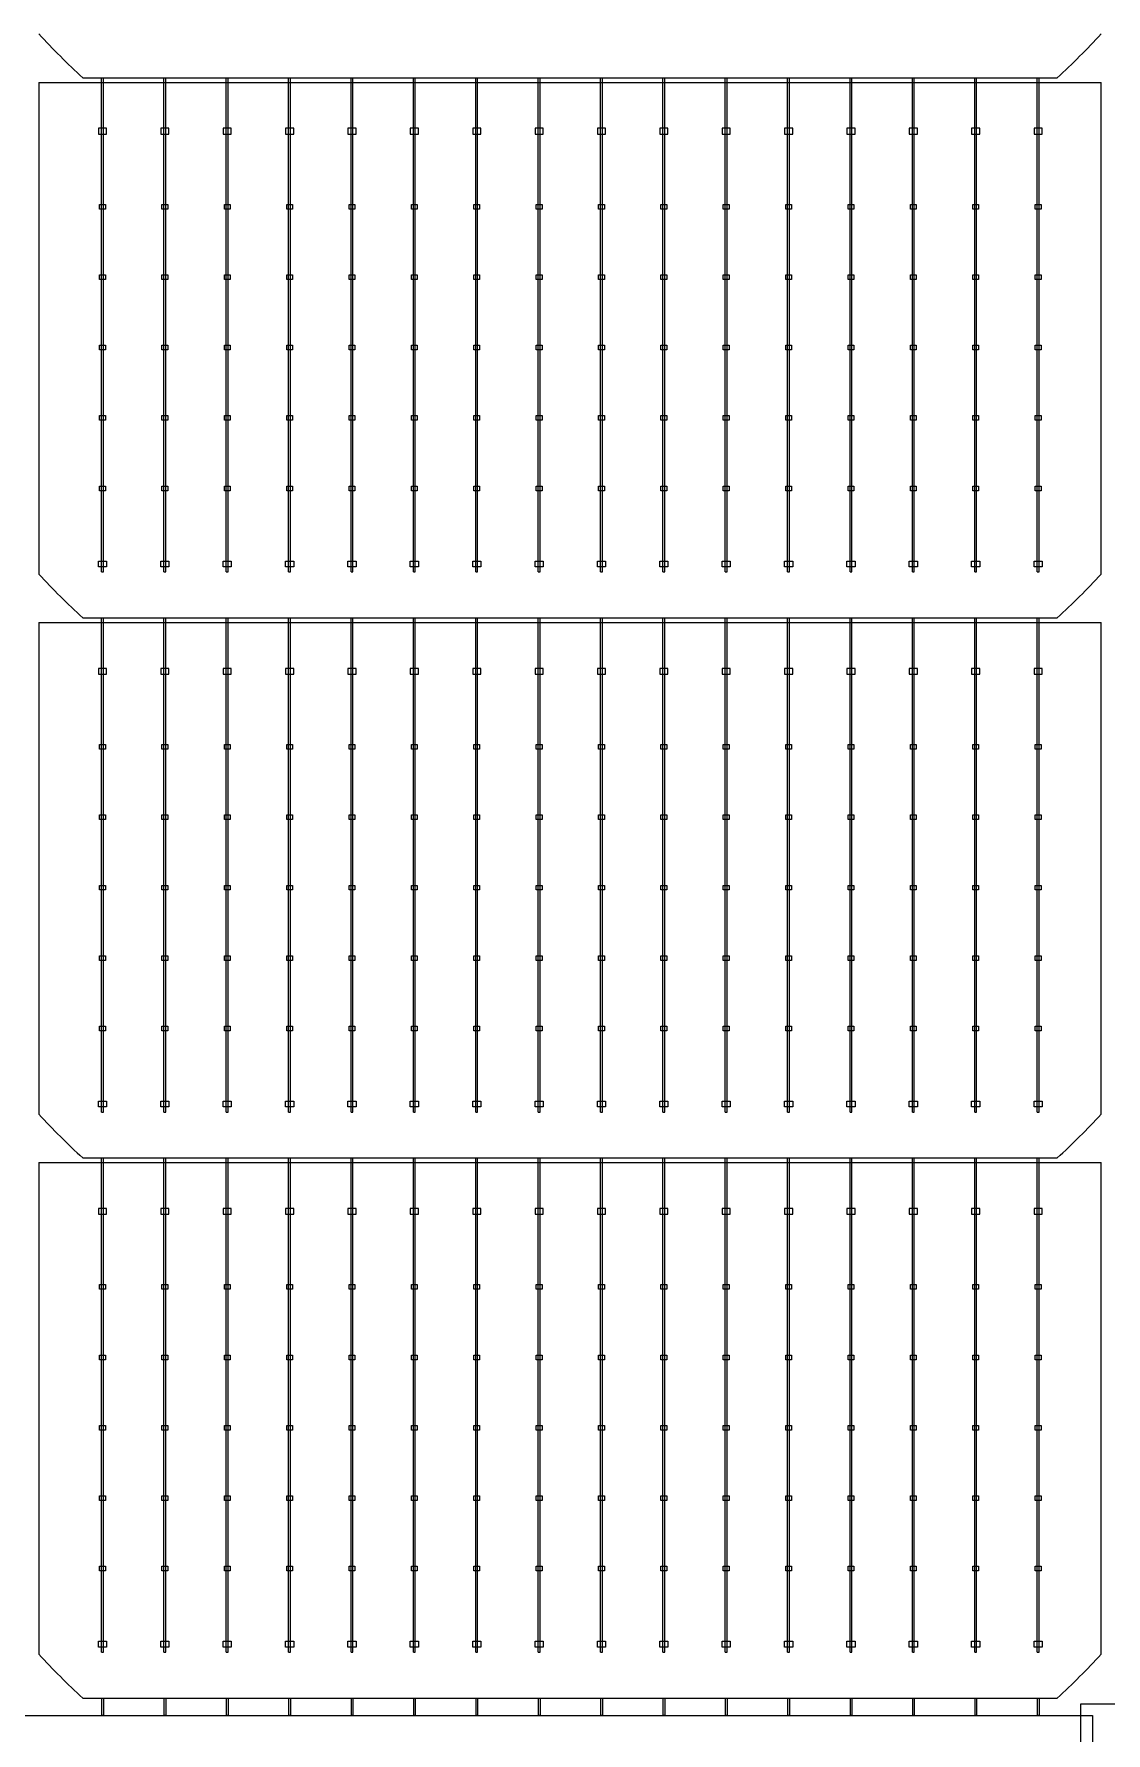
# Model space of a CAD drawing. Header units: millimetres. Extents: x 10297564 to 11610295, y -9287743 to -8409454.
# Drawn here: x 10400729 to 10403294, y -9090420 to -9086354 of the extents above; entities that cross this region are included whole.
import ezdxf

# ---------------------------------------------------------------- set-up
doc = ezdxf.new("R2010")
doc.units = ezdxf.units.MM
doc.header["$LTSCALE"] = 100

msp = doc.modelspace()

# ---------------------------------------------------------------- linework, layer by layer
for p, q in [((10400741, -9086469.8), (10403282.4, -9086469.8)), ((10400890.8, -9087641.4), (10400890.8, -9086458.5)), ((10400895.3, -9087641.4), (10400895.3, -9086458.5)), ((10401040, -9087641.4), (10401040, -9086458.5)), ((10401044.5, -9087641.4), (10401044.5, -9086458.5)), ((10401189.3, -9087641.4), (10401189.3, -9086458.5)), ((10401193.8, -9087641.4), (10401193.8, -9086458.5)), ((10401338.5, -9087641.4), (10401338.5, -9086458.5)), ((10401343, -9087641.4), (10401343, -9086458.5)), ((10401487.8, -9087641.4), (10401487.8, -9086458.5)), ((10401492.3, -9087641.4), (10401492.3, -9086458.5)), ((10401637, -9087641.4), (10401637, -9086458.5)), ((10401641.5, -9087641.4), (10401641.5, -9086458.5)), ((10401786.3, -9087641.4), (10401786.3, -9086458.5)), ((10401790.7, -9087641.4), (10401790.7, -9086458.5)), ((10401935.5, -9087641.4), (10401935.5, -9086458.5)), ((10401940, -9087641.4), (10401940, -9086458.5)), ((10402084.8, -9087641.4), (10402084.8, -9086458.5)), ((10402089.2, -9087641.4), (10402089.2, -9086458.5)), ((10402234, -9087641.4), (10402234, -9086458.5)), ((10402238.5, -9087641.4), (10402238.5, -9086458.5)), ((10402383.3, -9087641.4), (10402383.3, -9086458.5)), ((10402387.7, -9087641.4), (10402387.7, -9086458.5)), ((10402532.5, -9087641.4), (10402532.5, -9086458.5)), ((10402537, -9087641.4), (10402537, -9086458.5)), ((10402681.8, -9087641.4), (10402681.8, -9086458.5)), ((10402686.2, -9087641.4), (10402686.2, -9086458.5)), ((10402831, -9087641.4), (10402831, -9086458.5)), ((10402835.5, -9087641.4), (10402835.5, -9086458.5)), ((10402980.3, -9087641.4), (10402980.3, -9086458.5)), ((10402984.7, -9087641.4), (10402984.7, -9086458.5)), ((10403129.5, -9087641.4), (10403129.5, -9086458.5)), ((10403134, -9087641.4), (10403134, -9086458.5)), ((10400741, -9087762.4), (10403282.4, -9087762.4)), ((10400890.8, -9088934.1), (10400890.8, -9087751.2)), ((10400895.3, -9088934.1), (10400895.3, -9087751.2)), ((10401040, -9088934.1), (10401040, -9087751.2)), ((10401044.5, -9088934.1), (10401044.5, -9087751.2)), ((10401189.3, -9088934.1), (10401189.3, -9087751.2)), ((10401193.8, -9088934.1), (10401193.8, -9087751.2)), ((10401338.5, -9088934.1), (10401338.5, -9087751.2)), ((10401343, -9088934.1), (10401343, -9087751.2)), ((10401487.8, -9088934.1), (10401487.8, -9087751.2)), ((10401492.3, -9088934.1), (10401492.3, -9087751.2)), ((10401637, -9088934.1), (10401637, -9087751.2)), ((10401641.5, -9088934.1), (10401641.5, -9087751.2)), ((10401786.3, -9088934.1), (10401786.3, -9087751.2)), ((10401790.7, -9088934.1), (10401790.7, -9087751.2)), ((10401935.5, -9088934.1), (10401935.5, -9087751.2)), ((10401940, -9088934.1), (10401940, -9087751.2)), ((10402084.8, -9088934.1), (10402084.8, -9087751.2)), ((10402089.2, -9088934.1), (10402089.2, -9087751.2)), ((10402234, -9088934.1), (10402234, -9087751.2)), ((10402238.5, -9088934.1), (10402238.5, -9087751.2)), ((10402383.3, -9088934.1), (10402383.3, -9087751.2)), ((10402387.7, -9088934.1), (10402387.7, -9087751.2)), ((10402532.5, -9088934.1), (10402532.5, -9087751.2)), ((10402537, -9088934.1), (10402537, -9087751.2)), ((10402681.8, -9088934.1), (10402681.8, -9087751.2)), ((10402686.2, -9088934.1), (10402686.2, -9087751.2)), ((10402831, -9088934.1), (10402831, -9087751.2)), ((10402835.5, -9088934.1), (10402835.5, -9087751.2)), ((10402980.3, -9088934.1), (10402980.3, -9087751.2)), ((10402984.7, -9088934.1), (10402984.7, -9087751.2)), ((10403129.5, -9088934.1), (10403129.5, -9087751.2)), ((10403134, -9088934.1), (10403134, -9087751.2)), ((10400890.8, -9090226.7), (10400890.8, -9089043.9)), ((10400895.3, -9090226.7), (10400895.3, -9089043.9)), ((10401040, -9090226.7), (10401040, -9089043.9)), ((10401044.5, -9090226.7), (10401044.5, -9089043.9)), ((10401189.3, -9090226.7), (10401189.3, -9089043.9)), ((10401193.8, -9090226.7), (10401193.8, -9089043.9)), ((10401338.5, -9090226.7), (10401338.5, -9089043.9)), ((10401343, -9090226.7), (10401343, -9089043.9)), ((10401487.8, -9090226.7), (10401487.8, -9089043.9)), ((10401492.3, -9090226.7), (10401492.3, -9089043.9)), ((10401637, -9090226.7), (10401637, -9089043.9)), ((10401641.5, -9090226.7), (10401641.5, -9089043.9)), ((10401786.3, -9090226.7), (10401786.3, -9089043.9)), ((10401790.7, -9090226.7), (10401790.7, -9089043.9)), ((10401935.5, -9090226.7), (10401935.5, -9089043.9)), ((10401940, -9090226.7), (10401940, -9089043.9)), ((10402084.8, -9090226.7), (10402084.8, -9089043.9)), ((10402089.2, -9090226.7), (10402089.2, -9089043.9)), ((10402234, -9090226.7), (10402234, -9089043.9)), ((10402238.5, -9090226.7), (10402238.5, -9089043.9)), ((10402383.3, -9090226.7), (10402383.3, -9089043.9)), ((10402387.7, -9090226.7), (10402387.7, -9089043.9)), ((10402532.5, -9090226.7), (10402532.5, -9089043.9)), ((10402537, -9090226.7), (10402537, -9089043.9)), ((10402681.8, -9090226.7), (10402681.8, -9089043.9)), ((10402686.2, -9090226.7), (10402686.2, -9089043.9)), ((10402831, -9090226.7), (10402831, -9089043.9)), ((10402835.5, -9090226.7), (10402835.5, -9089043.9)), ((10402980.3, -9090226.7), (10402980.3, -9089043.9)), ((10402984.7, -9090226.7), (10402984.7, -9089043.9)), ((10403129.5, -9090226.7), (10403129.5, -9089043.9)), ((10403134, -9090226.7), (10403134, -9089043.9)), ((10400741, -9089055.1), (10403282.4, -9089055.1)), ((10400890.8, -9090336.6), (10400890.8, -9090378.4)), ((10400895.3, -9090336.6), (10400895.3, -9090378.4)), ((10401040, -9090336.6), (10401040, -9090378.4)), ((10401044.5, -9090336.6), (10401044.5, -9090378.4)), ((10401189.3, -9090336.6), (10401189.3, -9090378.4)), ((10401193.8, -9090336.6), (10401193.8, -9090378.4)), ((10401338.5, -9090336.6), (10401338.5, -9090378.4)), ((10401343, -9090336.6), (10401343, -9090378.4)), ((10401487.8, -9090336.6), (10401487.8, -9090378.4)), ((10401492.3, -9090336.6), (10401492.3, -9090378.4)), ((10401637, -9090336.6), (10401637, -9090378.4)), ((10401641.5, -9090336.6), (10401641.5, -9090378.4)), ((10401786.3, -9090336.6), (10401786.3, -9090378.4)), ((10401790.7, -9090336.6), (10401790.7, -9090378.4)), ((10401935.5, -9090336.6), (10401935.5, -9090378.4)), ((10401940, -9090336.6), (10401940, -9090378.4)), ((10402084.8, -9090336.6), (10402084.8, -9090378.4)), ((10402089.2, -9090336.6), (10402089.2, -9090378.4)), ((10402234, -9090336.6), (10402234, -9090378.4)), ((10402238.5, -9090336.6), (10402238.5, -9090378.4)), ((10402383.3, -9090336.6), (10402383.3, -9090378.4)), ((10402387.7, -9090336.6), (10402387.7, -9090378.4)), ((10402532.5, -9090336.6), (10402532.5, -9090378.4)), ((10402537, -9090336.6), (10402537, -9090378.4)), ((10402681.8, -9090336.6), (10402681.8, -9090378.4)), ((10402686.2, -9090336.6), (10402686.2, -9090378.4)), ((10402831, -9090336.6), (10402831, -9090378.4)), ((10402835.5, -9090336.6), (10402835.5, -9090378.4)), ((10402980.3, -9090336.6), (10402980.3, -9090378.4)), ((10402984.7, -9090336.6), (10402984.7, -9090378.4)), ((10403129.5, -9090336.6), (10403129.5, -9090378.4)), ((10403134, -9090336.6), (10403134, -9090378.4)), ((10400895.3, -9090378.4), (10400890.8, -9090378.4)), ((10401044.5, -9090378.4), (10401040, -9090378.4)), ((10401193.8, -9090378.4), (10401189.3, -9090378.4)), ((10401343, -9090378.4), (10401338.5, -9090378.4)), ((10401492.3, -9090378.4), (10401487.8, -9090378.4)), ((10401641.5, -9090378.4), (10401637, -9090378.4)), ((10401790.7, -9090378.4), (10401786.3, -9090378.4)), ((10401940, -9090378.4), (10401935.5, -9090378.4)), ((10402089.2, -9090378.4), (10402084.8, -9090378.4)), ((10402238.5, -9090378.4), (10402234, -9090378.4)), ((10402387.7, -9090378.4), (10402383.3, -9090378.4)), ((10402537, -9090378.4), (10402532.5, -9090378.4)), ((10402686.2, -9090378.4), (10402681.8, -9090378.4)), ((10402835.5, -9090378.4), (10402831, -9090378.4)), ((10402984.7, -9090378.4), (10402980.3, -9090378.4)), ((10403134, -9090378.4), (10403129.5, -9090378.4))]:
    msp.add_line(p, q)
for points in [[(10400741, -9086469.8), (10400741, -9087646.6)], [(10400845.7, -9086458.6), (10403177.7, -9086458.6)], [(10403282.4, -9087646.6), (10403282.4, -9086469.8)], [(10400890.8, -9087641.4), (10400895.3, -9087641.4)], [(10401040, -9087641.4), (10401044.5, -9087641.4)], [(10401189.3, -9087641.4), (10401193.8, -9087641.4)], [(10401338.5, -9087641.4), (10401343, -9087641.4)], [(10401487.8, -9087641.4), (10401492.3, -9087641.4)], [(10401637, -9087641.4), (10401641.5, -9087641.4)], [(10401786.3, -9087641.4), (10401790.7, -9087641.4)], [(10401935.5, -9087641.4), (10401940, -9087641.4)], [(10402084.8, -9087641.4), (10402089.2, -9087641.4)], [(10402234, -9087641.4), (10402238.5, -9087641.4)], [(10402383.3, -9087641.4), (10402387.7, -9087641.4)], [(10402532.5, -9087641.4), (10402537, -9087641.4)], [(10402681.8, -9087641.4), (10402686.2, -9087641.4)], [(10402831, -9087641.4), (10402835.5, -9087641.4)], [(10402980.3, -9087641.4), (10402984.7, -9087641.4)], [(10403129.5, -9087641.4), (10403134, -9087641.4)], [(10400741, -9087762.4), (10400741, -9088939.2)], [(10400845.7, -9087751.3), (10403177.7, -9087751.3)], [(10403282.4, -9088939.2), (10403282.4, -9087762.4)], [(10400890.8, -9088934.1), (10400895.3, -9088934.1)], [(10401040, -9088934.1), (10401044.5, -9088934.1)], [(10401189.3, -9088934.1), (10401193.8, -9088934.1)], [(10401338.5, -9088934.1), (10401343, -9088934.1)], [(10401487.8, -9088934.1), (10401492.3, -9088934.1)], [(10401637, -9088934.1), (10401641.5, -9088934.1)], [(10401786.3, -9088934.1), (10401790.7, -9088934.1)], [(10401935.5, -9088934.1), (10401940, -9088934.1)], [(10402084.8, -9088934.1), (10402089.2, -9088934.1)], [(10402234, -9088934.1), (10402238.5, -9088934.1)], [(10402383.3, -9088934.1), (10402387.7, -9088934.1)], [(10402532.5, -9088934.1), (10402537, -9088934.1)], [(10402681.8, -9088934.1), (10402686.2, -9088934.1)], [(10402831, -9088934.1), (10402835.5, -9088934.1)], [(10402980.3, -9088934.1), (10402984.7, -9088934.1)], [(10403129.5, -9088934.1), (10403134, -9088934.1)], [(10400845.7, -9089043.9), (10403177.7, -9089043.9)], [(10400741, -9089055.1), (10400741, -9090231.9)], [(10403282.4, -9090231.9), (10403282.4, -9089055.1)], [(10400890.8, -9090226.7), (10400895.3, -9090226.7)], [(10401040, -9090226.7), (10401044.5, -9090226.7)], [(10401189.3, -9090226.7), (10401193.8, -9090226.7)], [(10401338.5, -9090226.7), (10401343, -9090226.7)], [(10401487.8, -9090226.7), (10401492.3, -9090226.7)], [(10401637, -9090226.7), (10401641.5, -9090226.7)], [(10401786.3, -9090226.7), (10401790.7, -9090226.7)], [(10401935.5, -9090226.7), (10401940, -9090226.7)], [(10402084.8, -9090226.7), (10402089.2, -9090226.7)], [(10402234, -9090226.7), (10402238.5, -9090226.7)], [(10402383.3, -9090226.7), (10402387.7, -9090226.7)], [(10402532.5, -9090226.7), (10402537, -9090226.7)], [(10402681.8, -9090226.7), (10402686.2, -9090226.7)], [(10402831, -9090226.7), (10402835.5, -9090226.7)], [(10402980.3, -9090226.7), (10402984.7, -9090226.7)], [(10403129.5, -9090226.7), (10403134, -9090226.7)], [(10400845.7, -9090336.6), (10403177.7, -9090336.6)]]:
    msp.add_lwpolyline(points)
for points in [[(10400902.8, -9086593.5), (10400902.8, -9086579.5), (10400883.3, -9086579.5), (10400883.3, -9086593.5)], [(10401052, -9086593.5), (10401052, -9086579.5), (10401032.5, -9086579.5), (10401032.5, -9086593.5)], [(10401201.3, -9086593.5), (10401201.3, -9086579.5), (10401181.8, -9086579.5), (10401181.8, -9086593.5)], [(10401350.5, -9086593.5), (10401350.5, -9086579.5), (10401331, -9086579.5), (10401331, -9086593.5)], [(10401499.8, -9086593.5), (10401499.8, -9086579.5), (10401480.3, -9086579.5), (10401480.3, -9086593.5)], [(10401649, -9086593.5), (10401649, -9086579.5), (10401629.5, -9086579.5), (10401629.5, -9086593.5)], [(10401798.3, -9086593.5), (10401798.3, -9086579.5), (10401778.8, -9086579.5), (10401778.8, -9086593.5)], [(10401947.5, -9086593.5), (10401947.5, -9086579.5), (10401928, -9086579.5), (10401928, -9086593.5)], [(10402096.8, -9086593.5), (10402096.8, -9086579.5), (10402077.2, -9086579.5), (10402077.2, -9086593.5)], [(10402246, -9086593.5), (10402246, -9086579.5), (10402226.5, -9086579.5), (10402226.5, -9086593.5)], [(10402395.3, -9086593.5), (10402395.3, -9086579.5), (10402375.7, -9086579.5), (10402375.7, -9086593.5)], [(10402544.5, -9086593.5), (10402544.5, -9086579.5), (10402525, -9086579.5), (10402525, -9086593.5)], [(10402693.8, -9086593.5), (10402693.8, -9086579.5), (10402674.2, -9086579.5), (10402674.2, -9086593.5)], [(10402843, -9086593.5), (10402843, -9086579.5), (10402823.5, -9086579.5), (10402823.5, -9086593.5)], [(10402992.3, -9086593.5), (10402992.3, -9086579.5), (10402972.7, -9086579.5), (10402972.7, -9086593.5)], [(10403141.5, -9086593.5), (10403141.5, -9086579.5), (10403122, -9086579.5), (10403122, -9086593.5)], [(10400886.1, -9086761.8), (10400900, -9086761.8), (10400900, -9086773), (10400886.1, -9086773)], [(10401035.3, -9086761.8), (10401049.3, -9086761.8), (10401049.3, -9086773), (10401035.3, -9086773)], [(10401184.6, -9086761.8), (10401198.5, -9086761.8), (10401198.5, -9086773), (10401184.6, -9086773)], [(10401333.8, -9086761.8), (10401347.7, -9086761.8), (10401347.7, -9086773), (10401333.8, -9086773)], [(10401483, -9086761.8), (10401497, -9086761.8), (10401497, -9086773), (10401483, -9086773)], [(10401632.3, -9086761.8), (10401646.2, -9086761.8), (10401646.2, -9086773), (10401632.3, -9086773)], [(10401781.5, -9086761.8), (10401795.5, -9086761.8), (10401795.5, -9086773), (10401781.5, -9086773)], [(10401930.8, -9086761.8), (10401944.7, -9086761.8), (10401944.7, -9086773), (10401930.8, -9086773)], [(10402080, -9086761.8), (10402094, -9086761.8), (10402094, -9086773), (10402080, -9086773)], [(10402229.3, -9086761.8), (10402243.2, -9086761.8), (10402243.2, -9086773), (10402229.3, -9086773)], [(10402378.5, -9086761.8), (10402392.5, -9086761.8), (10402392.5, -9086773), (10402378.5, -9086773)], [(10402527.8, -9086761.8), (10402541.7, -9086761.8), (10402541.7, -9086773), (10402527.8, -9086773)], [(10402677, -9086761.8), (10402691, -9086761.8), (10402691, -9086773), (10402677, -9086773)], [(10402826.3, -9086761.8), (10402840.2, -9086761.8), (10402840.2, -9086773), (10402826.3, -9086773)], [(10402975.5, -9086761.8), (10402989.5, -9086761.8), (10402989.5, -9086773), (10402975.5, -9086773)], [(10403124.8, -9086761.8), (10403138.7, -9086761.8), (10403138.7, -9086773), (10403124.8, -9086773)], [(10400886.1, -9086930.3), (10400900, -9086930.3), (10400900, -9086941.5), (10400886.1, -9086941.5)], [(10401035.3, -9086930.3), (10401049.3, -9086930.3), (10401049.3, -9086941.5), (10401035.3, -9086941.5)], [(10401184.6, -9086930.3), (10401198.5, -9086930.3), (10401198.5, -9086941.5), (10401184.6, -9086941.5)], [(10401333.8, -9086930.3), (10401347.7, -9086930.3), (10401347.7, -9086941.5), (10401333.8, -9086941.5)], [(10401483, -9086930.3), (10401497, -9086930.3), (10401497, -9086941.5), (10401483, -9086941.5)], [(10401632.3, -9086930.3), (10401646.2, -9086930.3), (10401646.2, -9086941.5), (10401632.3, -9086941.5)], [(10401781.5, -9086930.3), (10401795.5, -9086930.3), (10401795.5, -9086941.5), (10401781.5, -9086941.5)], [(10401930.8, -9086930.3), (10401944.7, -9086930.3), (10401944.7, -9086941.5), (10401930.8, -9086941.5)], [(10402080, -9086930.3), (10402094, -9086930.3), (10402094, -9086941.5), (10402080, -9086941.5)], [(10402229.3, -9086930.3), (10402243.2, -9086930.3), (10402243.2, -9086941.5), (10402229.3, -9086941.5)], [(10402378.5, -9086930.3), (10402392.5, -9086930.3), (10402392.5, -9086941.5), (10402378.5, -9086941.5)], [(10402527.8, -9086930.3), (10402541.7, -9086930.3), (10402541.7, -9086941.5), (10402527.8, -9086941.5)], [(10402677, -9086930.3), (10402691, -9086930.3), (10402691, -9086941.5), (10402677, -9086941.5)], [(10402826.3, -9086930.3), (10402840.2, -9086930.3), (10402840.2, -9086941.5), (10402826.3, -9086941.5)], [(10402975.5, -9086930.3), (10402989.5, -9086930.3), (10402989.5, -9086941.5), (10402975.5, -9086941.5)], [(10403124.8, -9086930.3), (10403138.7, -9086930.3), (10403138.7, -9086941.5), (10403124.8, -9086941.5)], [(10400886.1, -9087098.8), (10400900, -9087098.8), (10400900, -9087110), (10400886.1, -9087110)], [(10401035.3, -9087098.8), (10401049.3, -9087098.8), (10401049.3, -9087110), (10401035.3, -9087110)], [(10401184.6, -9087098.8), (10401198.5, -9087098.8), (10401198.5, -9087110), (10401184.6, -9087110)], [(10401333.8, -9087098.8), (10401347.7, -9087098.8), (10401347.7, -9087110), (10401333.8, -9087110)], [(10401483, -9087098.8), (10401497, -9087098.8), (10401497, -9087110), (10401483, -9087110)], [(10401632.3, -9087098.8), (10401646.2, -9087098.8), (10401646.2, -9087110), (10401632.3, -9087110)], [(10401781.5, -9087098.8), (10401795.5, -9087098.8), (10401795.5, -9087110), (10401781.5, -9087110)], [(10401930.8, -9087098.8), (10401944.7, -9087098.8), (10401944.7, -9087110), (10401930.8, -9087110)], [(10402080, -9087098.8), (10402094, -9087098.8), (10402094, -9087110), (10402080, -9087110)], [(10402229.3, -9087098.8), (10402243.2, -9087098.8), (10402243.2, -9087110), (10402229.3, -9087110)], [(10402378.5, -9087098.8), (10402392.5, -9087098.8), (10402392.5, -9087110), (10402378.5, -9087110)], [(10402527.8, -9087098.8), (10402541.7, -9087098.8), (10402541.7, -9087110), (10402527.8, -9087110)], [(10402677, -9087098.8), (10402691, -9087098.8), (10402691, -9087110), (10402677, -9087110)], [(10402826.3, -9087098.8), (10402840.2, -9087098.8), (10402840.2, -9087110), (10402826.3, -9087110)], [(10402975.5, -9087098.8), (10402989.5, -9087098.8), (10402989.5, -9087110), (10402975.5, -9087110)], [(10403124.8, -9087098.8), (10403138.7, -9087098.8), (10403138.7, -9087110), (10403124.8, -9087110)], [(10400886.1, -9087267.3), (10400900, -9087267.3), (10400900, -9087278.5), (10400886.1, -9087278.5)], [(10401035.3, -9087267.3), (10401049.3, -9087267.3), (10401049.3, -9087278.5), (10401035.3, -9087278.5)], [(10401184.6, -9087267.3), (10401198.5, -9087267.3), (10401198.5, -9087278.5), (10401184.6, -9087278.5)], [(10401333.8, -9087267.3), (10401347.7, -9087267.3), (10401347.7, -9087278.5), (10401333.8, -9087278.5)], [(10401483, -9087267.3), (10401497, -9087267.3), (10401497, -9087278.5), (10401483, -9087278.5)], [(10401632.3, -9087267.3), (10401646.2, -9087267.3), (10401646.2, -9087278.5), (10401632.3, -9087278.5)], [(10401781.5, -9087267.3), (10401795.5, -9087267.3), (10401795.5, -9087278.5), (10401781.5, -9087278.5)], [(10401930.8, -9087267.3), (10401944.7, -9087267.3), (10401944.7, -9087278.5), (10401930.8, -9087278.5)], [(10402080, -9087267.3), (10402094, -9087267.3), (10402094, -9087278.5), (10402080, -9087278.5)], [(10402229.3, -9087267.3), (10402243.2, -9087267.3), (10402243.2, -9087278.5), (10402229.3, -9087278.5)], [(10402378.5, -9087267.3), (10402392.5, -9087267.3), (10402392.5, -9087278.5), (10402378.5, -9087278.5)], [(10402527.8, -9087267.3), (10402541.7, -9087267.3), (10402541.7, -9087278.5), (10402527.8, -9087278.5)], [(10402677, -9087267.3), (10402691, -9087267.3), (10402691, -9087278.5), (10402677, -9087278.5)], [(10402826.3, -9087267.3), (10402840.2, -9087267.3), (10402840.2, -9087278.5), (10402826.3, -9087278.5)], [(10402975.5, -9087267.3), (10402989.5, -9087267.3), (10402989.5, -9087278.5), (10402975.5, -9087278.5)], [(10403124.8, -9087267.3), (10403138.7, -9087267.3), (10403138.7, -9087278.5), (10403124.8, -9087278.5)], [(10400886.1, -9087435.8), (10400900, -9087435.8), (10400900, -9087447), (10400886.1, -9087447)], [(10401035.3, -9087435.8), (10401049.3, -9087435.8), (10401049.3, -9087447), (10401035.3, -9087447)], [(10401184.6, -9087435.8), (10401198.5, -9087435.8), (10401198.5, -9087447), (10401184.6, -9087447)], [(10401333.8, -9087435.8), (10401347.7, -9087435.8), (10401347.7, -9087447), (10401333.8, -9087447)], [(10401483, -9087435.8), (10401497, -9087435.8), (10401497, -9087447), (10401483, -9087447)], [(10401632.3, -9087435.8), (10401646.2, -9087435.8), (10401646.2, -9087447), (10401632.3, -9087447)], [(10401781.5, -9087435.8), (10401795.5, -9087435.8), (10401795.5, -9087447), (10401781.5, -9087447)], [(10401930.8, -9087435.8), (10401944.7, -9087435.8), (10401944.7, -9087447), (10401930.8, -9087447)], [(10402080, -9087435.8), (10402094, -9087435.8), (10402094, -9087447), (10402080, -9087447)], [(10402229.3, -9087435.8), (10402243.2, -9087435.8), (10402243.2, -9087447), (10402229.3, -9087447)], [(10402378.5, -9087435.8), (10402392.5, -9087435.8), (10402392.5, -9087447), (10402378.5, -9087447)], [(10402527.8, -9087435.8), (10402541.7, -9087435.8), (10402541.7, -9087447), (10402527.8, -9087447)], [(10402677, -9087435.8), (10402691, -9087435.8), (10402691, -9087447), (10402677, -9087447)], [(10402826.3, -9087435.8), (10402840.2, -9087435.8), (10402840.2, -9087447), (10402826.3, -9087447)], [(10402975.5, -9087435.8), (10402989.5, -9087435.8), (10402989.5, -9087447), (10402975.5, -9087447)], [(10403124.8, -9087435.8), (10403138.7, -9087435.8), (10403138.7, -9087447), (10403124.8, -9087447)], [(10400902.8, -9087615.3), (10400902.8, -9087629.3), (10400883.3, -9087629.3), (10400883.3, -9087615.3)], [(10401052, -9087615.3), (10401052, -9087629.3), (10401032.5, -9087629.3), (10401032.5, -9087615.3)], [(10401201.3, -9087615.3), (10401201.3, -9087629.3), (10401181.8, -9087629.3), (10401181.8, -9087615.3)], [(10401350.5, -9087615.3), (10401350.5, -9087629.3), (10401331, -9087629.3), (10401331, -9087615.3)], [(10401499.8, -9087615.3), (10401499.8, -9087629.3), (10401480.3, -9087629.3), (10401480.3, -9087615.3)], [(10401649, -9087615.3), (10401649, -9087629.3), (10401629.5, -9087629.3), (10401629.5, -9087615.3)], [(10401798.3, -9087615.3), (10401798.3, -9087629.3), (10401778.8, -9087629.3), (10401778.8, -9087615.3)], [(10401947.5, -9087615.3), (10401947.5, -9087629.3), (10401928, -9087629.3), (10401928, -9087615.3)], [(10402096.8, -9087615.3), (10402096.8, -9087629.3), (10402077.2, -9087629.3), (10402077.2, -9087615.3)], [(10402246, -9087615.3), (10402246, -9087629.3), (10402226.5, -9087629.3), (10402226.5, -9087615.3)], [(10402395.3, -9087615.3), (10402395.3, -9087629.3), (10402375.7, -9087629.3), (10402375.7, -9087615.3)], [(10402544.5, -9087615.3), (10402544.5, -9087629.3), (10402525, -9087629.3), (10402525, -9087615.3)], [(10402693.8, -9087615.3), (10402693.8, -9087629.3), (10402674.2, -9087629.3), (10402674.2, -9087615.3)], [(10402843, -9087615.3), (10402843, -9087629.3), (10402823.5, -9087629.3), (10402823.5, -9087615.3)], [(10402992.3, -9087615.3), (10402992.3, -9087629.3), (10402972.7, -9087629.3), (10402972.7, -9087615.3)], [(10403141.5, -9087615.3), (10403141.5, -9087629.3), (10403122, -9087629.3), (10403122, -9087615.3)], [(10400902.8, -9087886.1), (10400902.8, -9087872.2), (10400883.3, -9087872.2), (10400883.3, -9087886.1)], [(10401052, -9087886.1), (10401052, -9087872.2), (10401032.5, -9087872.2), (10401032.5, -9087886.1)], [(10401201.3, -9087886.1), (10401201.3, -9087872.2), (10401181.8, -9087872.2), (10401181.8, -9087886.1)], [(10401350.5, -9087886.1), (10401350.5, -9087872.2), (10401331, -9087872.2), (10401331, -9087886.1)], [(10401499.8, -9087886.1), (10401499.8, -9087872.2), (10401480.3, -9087872.2), (10401480.3, -9087886.1)], [(10401649, -9087886.1), (10401649, -9087872.2), (10401629.5, -9087872.2), (10401629.5, -9087886.1)], [(10401798.3, -9087886.1), (10401798.3, -9087872.2), (10401778.8, -9087872.2), (10401778.8, -9087886.1)], [(10401947.5, -9087886.1), (10401947.5, -9087872.2), (10401928, -9087872.2), (10401928, -9087886.1)], [(10402096.8, -9087886.1), (10402096.8, -9087872.2), (10402077.2, -9087872.2), (10402077.2, -9087886.1)], [(10402246, -9087886.1), (10402246, -9087872.2), (10402226.5, -9087872.2), (10402226.5, -9087886.1)], [(10402395.3, -9087886.1), (10402395.3, -9087872.2), (10402375.7, -9087872.2), (10402375.7, -9087886.1)], [(10402544.5, -9087886.1), (10402544.5, -9087872.2), (10402525, -9087872.2), (10402525, -9087886.1)], [(10402693.8, -9087886.1), (10402693.8, -9087872.2), (10402674.2, -9087872.2), (10402674.2, -9087886.1)], [(10402843, -9087886.1), (10402843, -9087872.2), (10402823.5, -9087872.2), (10402823.5, -9087886.1)], [(10402992.3, -9087886.1), (10402992.3, -9087872.2), (10402972.7, -9087872.2), (10402972.7, -9087886.1)], [(10403141.5, -9087886.1), (10403141.5, -9087872.2), (10403122, -9087872.2), (10403122, -9087886.1)], [(10400886.1, -9088054.5), (10400900, -9088054.5), (10400900, -9088065.7), (10400886.1, -9088065.7)], [(10401035.3, -9088054.5), (10401049.3, -9088054.5), (10401049.3, -9088065.7), (10401035.3, -9088065.7)], [(10401184.6, -9088054.5), (10401198.5, -9088054.5), (10401198.5, -9088065.7), (10401184.6, -9088065.7)], [(10401333.8, -9088054.5), (10401347.7, -9088054.5), (10401347.7, -9088065.7), (10401333.8, -9088065.7)], [(10401483, -9088054.5), (10401497, -9088054.5), (10401497, -9088065.7), (10401483, -9088065.7)], [(10401632.3, -9088054.5), (10401646.2, -9088054.5), (10401646.2, -9088065.7), (10401632.3, -9088065.7)], [(10401781.5, -9088054.5), (10401795.5, -9088054.5), (10401795.5, -9088065.7), (10401781.5, -9088065.7)], [(10401930.8, -9088054.5), (10401944.7, -9088054.5), (10401944.7, -9088065.7), (10401930.8, -9088065.7)], [(10402080, -9088054.5), (10402094, -9088054.5), (10402094, -9088065.7), (10402080, -9088065.7)], [(10402229.3, -9088054.5), (10402243.2, -9088054.5), (10402243.2, -9088065.7), (10402229.3, -9088065.7)], [(10402378.5, -9088054.5), (10402392.5, -9088054.5), (10402392.5, -9088065.7), (10402378.5, -9088065.7)], [(10402527.8, -9088054.5), (10402541.7, -9088054.5), (10402541.7, -9088065.7), (10402527.8, -9088065.7)], [(10402677, -9088054.5), (10402691, -9088054.5), (10402691, -9088065.7), (10402677, -9088065.7)], [(10402826.3, -9088054.5), (10402840.2, -9088054.5), (10402840.2, -9088065.7), (10402826.3, -9088065.7)], [(10402975.5, -9088054.5), (10402989.5, -9088054.5), (10402989.5, -9088065.7), (10402975.5, -9088065.7)], [(10403124.8, -9088054.5), (10403138.7, -9088054.5), (10403138.7, -9088065.7), (10403124.8, -9088065.7)], [(10400886.1, -9088223), (10400900, -9088223), (10400900, -9088234.1), (10400886.1, -9088234.1)], [(10401035.3, -9088223), (10401049.3, -9088223), (10401049.3, -9088234.1), (10401035.3, -9088234.1)], [(10401184.6, -9088223), (10401198.5, -9088223), (10401198.5, -9088234.1), (10401184.6, -9088234.1)], [(10401333.8, -9088223), (10401347.7, -9088223), (10401347.7, -9088234.1), (10401333.8, -9088234.1)], [(10401483, -9088223), (10401497, -9088223), (10401497, -9088234.1), (10401483, -9088234.1)], [(10401632.3, -9088223), (10401646.2, -9088223), (10401646.2, -9088234.1), (10401632.3, -9088234.1)], [(10401781.5, -9088223), (10401795.5, -9088223), (10401795.5, -9088234.1), (10401781.5, -9088234.1)], [(10401930.8, -9088223), (10401944.7, -9088223), (10401944.7, -9088234.1), (10401930.8, -9088234.1)], [(10402080, -9088223), (10402094, -9088223), (10402094, -9088234.1), (10402080, -9088234.1)], [(10402229.3, -9088223), (10402243.2, -9088223), (10402243.2, -9088234.1), (10402229.3, -9088234.1)], [(10402378.5, -9088223), (10402392.5, -9088223), (10402392.5, -9088234.1), (10402378.5, -9088234.1)], [(10402527.8, -9088223), (10402541.7, -9088223), (10402541.7, -9088234.1), (10402527.8, -9088234.1)], [(10402677, -9088223), (10402691, -9088223), (10402691, -9088234.1), (10402677, -9088234.1)], [(10402826.3, -9088223), (10402840.2, -9088223), (10402840.2, -9088234.1), (10402826.3, -9088234.1)], [(10402975.5, -9088223), (10402989.5, -9088223), (10402989.5, -9088234.1), (10402975.5, -9088234.1)], [(10403124.8, -9088223), (10403138.7, -9088223), (10403138.7, -9088234.1), (10403124.8, -9088234.1)], [(10400886.1, -9088391.5), (10400900, -9088391.5), (10400900, -9088402.6), (10400886.1, -9088402.6)], [(10401035.3, -9088391.5), (10401049.3, -9088391.5), (10401049.3, -9088402.6), (10401035.3, -9088402.6)], [(10401184.6, -9088391.5), (10401198.5, -9088391.5), (10401198.5, -9088402.6), (10401184.6, -9088402.6)], [(10401333.8, -9088391.5), (10401347.7, -9088391.5), (10401347.7, -9088402.6), (10401333.8, -9088402.6)], [(10401483, -9088391.5), (10401497, -9088391.5), (10401497, -9088402.6), (10401483, -9088402.6)], [(10401632.3, -9088391.5), (10401646.2, -9088391.5), (10401646.2, -9088402.6), (10401632.3, -9088402.6)], [(10401781.5, -9088391.5), (10401795.5, -9088391.5), (10401795.5, -9088402.6), (10401781.5, -9088402.6)], [(10401930.8, -9088391.5), (10401944.7, -9088391.5), (10401944.7, -9088402.6), (10401930.8, -9088402.6)], [(10402080, -9088391.5), (10402094, -9088391.5), (10402094, -9088402.6), (10402080, -9088402.6)], [(10402229.3, -9088391.5), (10402243.2, -9088391.5), (10402243.2, -9088402.6), (10402229.3, -9088402.6)], [(10402378.5, -9088391.5), (10402392.5, -9088391.5), (10402392.5, -9088402.6), (10402378.5, -9088402.6)], [(10402527.8, -9088391.5), (10402541.7, -9088391.5), (10402541.7, -9088402.6), (10402527.8, -9088402.6)], [(10402677, -9088391.5), (10402691, -9088391.5), (10402691, -9088402.6), (10402677, -9088402.6)], [(10402826.3, -9088391.5), (10402840.2, -9088391.5), (10402840.2, -9088402.6), (10402826.3, -9088402.6)], [(10402975.5, -9088391.5), (10402989.5, -9088391.5), (10402989.5, -9088402.6), (10402975.5, -9088402.6)], [(10403124.8, -9088391.5), (10403138.7, -9088391.5), (10403138.7, -9088402.6), (10403124.8, -9088402.6)], [(10400886.1, -9088560), (10400900, -9088560), (10400900, -9088571.1), (10400886.1, -9088571.1)], [(10401035.3, -9088560), (10401049.3, -9088560), (10401049.3, -9088571.1), (10401035.3, -9088571.1)], [(10401184.6, -9088560), (10401198.5, -9088560), (10401198.5, -9088571.1), (10401184.6, -9088571.1)], [(10401333.8, -9088560), (10401347.7, -9088560), (10401347.7, -9088571.1), (10401333.8, -9088571.1)], [(10401483, -9088560), (10401497, -9088560), (10401497, -9088571.1), (10401483, -9088571.1)], [(10401632.3, -9088560), (10401646.2, -9088560), (10401646.2, -9088571.1), (10401632.3, -9088571.1)], [(10401781.5, -9088560), (10401795.5, -9088560), (10401795.5, -9088571.1), (10401781.5, -9088571.1)], [(10401930.8, -9088560), (10401944.7, -9088560), (10401944.7, -9088571.1), (10401930.8, -9088571.1)], [(10402080, -9088560), (10402094, -9088560), (10402094, -9088571.1), (10402080, -9088571.1)], [(10402229.3, -9088560), (10402243.2, -9088560), (10402243.2, -9088571.1), (10402229.3, -9088571.1)], [(10402378.5, -9088560), (10402392.5, -9088560), (10402392.5, -9088571.1), (10402378.5, -9088571.1)], [(10402527.8, -9088560), (10402541.7, -9088560), (10402541.7, -9088571.1), (10402527.8, -9088571.1)], [(10402677, -9088560), (10402691, -9088560), (10402691, -9088571.1), (10402677, -9088571.1)], [(10402826.3, -9088560), (10402840.2, -9088560), (10402840.2, -9088571.1), (10402826.3, -9088571.1)], [(10402975.5, -9088560), (10402989.5, -9088560), (10402989.5, -9088571.1), (10402975.5, -9088571.1)], [(10403124.8, -9088560), (10403138.7, -9088560), (10403138.7, -9088571.1), (10403124.8, -9088571.1)], [(10400886.1, -9088728.5), (10400900, -9088728.5), (10400900, -9088739.6), (10400886.1, -9088739.6)], [(10401035.3, -9088728.5), (10401049.3, -9088728.5), (10401049.3, -9088739.6), (10401035.3, -9088739.6)], [(10401184.6, -9088728.5), (10401198.5, -9088728.5), (10401198.5, -9088739.6), (10401184.6, -9088739.6)], [(10401333.8, -9088728.5), (10401347.7, -9088728.5), (10401347.7, -9088739.6), (10401333.8, -9088739.6)], [(10401483, -9088728.5), (10401497, -9088728.5), (10401497, -9088739.6), (10401483, -9088739.6)], [(10401632.3, -9088728.5), (10401646.2, -9088728.5), (10401646.2, -9088739.6), (10401632.3, -9088739.6)], [(10401781.5, -9088728.5), (10401795.5, -9088728.5), (10401795.5, -9088739.6), (10401781.5, -9088739.6)], [(10401930.8, -9088728.5), (10401944.7, -9088728.5), (10401944.7, -9088739.6), (10401930.8, -9088739.6)], [(10402080, -9088728.5), (10402094, -9088728.5), (10402094, -9088739.6), (10402080, -9088739.6)], [(10402229.3, -9088728.5), (10402243.2, -9088728.5), (10402243.2, -9088739.6), (10402229.3, -9088739.6)], [(10402378.5, -9088728.5), (10402392.5, -9088728.5), (10402392.5, -9088739.6), (10402378.5, -9088739.6)], [(10402527.8, -9088728.5), (10402541.7, -9088728.5), (10402541.7, -9088739.6), (10402527.8, -9088739.6)], [(10402677, -9088728.5), (10402691, -9088728.5), (10402691, -9088739.6), (10402677, -9088739.6)], [(10402826.3, -9088728.5), (10402840.2, -9088728.5), (10402840.2, -9088739.6), (10402826.3, -9088739.6)], [(10402975.5, -9088728.5), (10402989.5, -9088728.5), (10402989.5, -9088739.6), (10402975.5, -9088739.6)], [(10403124.8, -9088728.5), (10403138.7, -9088728.5), (10403138.7, -9088739.6), (10403124.8, -9088739.6)], [(10400902.8, -9088908), (10400902.8, -9088921.9), (10400883.3, -9088921.9), (10400883.3, -9088908)], [(10401052, -9088908), (10401052, -9088921.9), (10401032.5, -9088921.9), (10401032.5, -9088908)], [(10401201.3, -9088908), (10401201.3, -9088921.9), (10401181.8, -9088921.9), (10401181.8, -9088908)], [(10401350.5, -9088908), (10401350.5, -9088921.9), (10401331, -9088921.9), (10401331, -9088908)], [(10401499.8, -9088908), (10401499.8, -9088921.9), (10401480.3, -9088921.9), (10401480.3, -9088908)], [(10401649, -9088908), (10401649, -9088921.9), (10401629.5, -9088921.9), (10401629.5, -9088908)], [(10401798.3, -9088908), (10401798.3, -9088921.9), (10401778.8, -9088921.9), (10401778.8, -9088908)], [(10401947.5, -9088908), (10401947.5, -9088921.9), (10401928, -9088921.9), (10401928, -9088908)], [(10402096.8, -9088908), (10402096.8, -9088921.9), (10402077.2, -9088921.9), (10402077.2, -9088908)], [(10402246, -9088908), (10402246, -9088921.9), (10402226.5, -9088921.9), (10402226.5, -9088908)], [(10402395.3, -9088908), (10402395.3, -9088921.9), (10402375.7, -9088921.9), (10402375.7, -9088908)], [(10402544.5, -9088908), (10402544.5, -9088921.9), (10402525, -9088921.9), (10402525, -9088908)], [(10402693.8, -9088908), (10402693.8, -9088921.9), (10402674.2, -9088921.9), (10402674.2, -9088908)], [(10402843, -9088908), (10402843, -9088921.9), (10402823.5, -9088921.9), (10402823.5, -9088908)], [(10402992.3, -9088908), (10402992.3, -9088921.9), (10402972.7, -9088921.9), (10402972.7, -9088908)], [(10403141.5, -9088908), (10403141.5, -9088921.9), (10403122, -9088921.9), (10403122, -9088908)], [(10400902.8, -9089178.8), (10400902.8, -9089164.9), (10400883.3, -9089164.9), (10400883.3, -9089178.8)], [(10401052, -9089178.8), (10401052, -9089164.9), (10401032.5, -9089164.9), (10401032.5, -9089178.8)], [(10401201.3, -9089178.8), (10401201.3, -9089164.9), (10401181.8, -9089164.9), (10401181.8, -9089178.8)], [(10401350.5, -9089178.8), (10401350.5, -9089164.9), (10401331, -9089164.9), (10401331, -9089178.8)], [(10401499.8, -9089178.8), (10401499.8, -9089164.9), (10401480.3, -9089164.9), (10401480.3, -9089178.8)], [(10401649, -9089178.8), (10401649, -9089164.9), (10401629.5, -9089164.9), (10401629.5, -9089178.8)], [(10401798.3, -9089178.8), (10401798.3, -9089164.9), (10401778.8, -9089164.9), (10401778.8, -9089178.8)], [(10401947.5, -9089178.8), (10401947.5, -9089164.9), (10401928, -9089164.9), (10401928, -9089178.8)], [(10402096.8, -9089178.8), (10402096.8, -9089164.9), (10402077.2, -9089164.9), (10402077.2, -9089178.8)], [(10402246, -9089178.8), (10402246, -9089164.9), (10402226.5, -9089164.9), (10402226.5, -9089178.8)], [(10402395.3, -9089178.8), (10402395.3, -9089164.9), (10402375.7, -9089164.9), (10402375.7, -9089178.8)], [(10402544.5, -9089178.8), (10402544.5, -9089164.9), (10402525, -9089164.9), (10402525, -9089178.8)], [(10402693.8, -9089178.8), (10402693.8, -9089164.9), (10402674.2, -9089164.9), (10402674.2, -9089178.8)], [(10402843, -9089178.8), (10402843, -9089164.9), (10402823.5, -9089164.9), (10402823.5, -9089178.8)], [(10402992.3, -9089178.8), (10402992.3, -9089164.9), (10402972.7, -9089164.9), (10402972.7, -9089178.8)], [(10403141.5, -9089178.8), (10403141.5, -9089164.9), (10403122, -9089164.9), (10403122, -9089178.8)], [(10400886.1, -9089347.2), (10400900, -9089347.2), (10400900, -9089358.3), (10400886.1, -9089358.3)], [(10401035.3, -9089347.2), (10401049.3, -9089347.2), (10401049.3, -9089358.3), (10401035.3, -9089358.3)], [(10401184.6, -9089347.2), (10401198.5, -9089347.2), (10401198.5, -9089358.3), (10401184.6, -9089358.3)], [(10401333.8, -9089347.2), (10401347.7, -9089347.2), (10401347.7, -9089358.3), (10401333.8, -9089358.3)], [(10401483, -9089347.2), (10401497, -9089347.2), (10401497, -9089358.3), (10401483, -9089358.3)], [(10401632.3, -9089347.2), (10401646.2, -9089347.2), (10401646.2, -9089358.3), (10401632.3, -9089358.3)], [(10401781.5, -9089347.2), (10401795.5, -9089347.2), (10401795.5, -9089358.3), (10401781.5, -9089358.3)], [(10401930.8, -9089347.2), (10401944.7, -9089347.2), (10401944.7, -9089358.3), (10401930.8, -9089358.3)], [(10402080, -9089347.2), (10402094, -9089347.2), (10402094, -9089358.3), (10402080, -9089358.3)], [(10402229.3, -9089347.2), (10402243.2, -9089347.2), (10402243.2, -9089358.3), (10402229.3, -9089358.3)], [(10402378.5, -9089347.2), (10402392.5, -9089347.2), (10402392.5, -9089358.3), (10402378.5, -9089358.3)], [(10402527.8, -9089347.2), (10402541.7, -9089347.2), (10402541.7, -9089358.3), (10402527.8, -9089358.3)], [(10402677, -9089347.2), (10402691, -9089347.2), (10402691, -9089358.3), (10402677, -9089358.3)], [(10402826.3, -9089347.2), (10402840.2, -9089347.2), (10402840.2, -9089358.3), (10402826.3, -9089358.3)], [(10402975.5, -9089347.2), (10402989.5, -9089347.2), (10402989.5, -9089358.3), (10402975.5, -9089358.3)], [(10403124.8, -9089347.2), (10403138.7, -9089347.2), (10403138.7, -9089358.3), (10403124.8, -9089358.3)], [(10400886.1, -9089515.7), (10400900, -9089515.7), (10400900, -9089526.8), (10400886.1, -9089526.8)], [(10401035.3, -9089515.7), (10401049.3, -9089515.7), (10401049.3, -9089526.8), (10401035.3, -9089526.8)], [(10401184.6, -9089515.7), (10401198.5, -9089515.7), (10401198.5, -9089526.8), (10401184.6, -9089526.8)], [(10401333.8, -9089515.7), (10401347.7, -9089515.7), (10401347.7, -9089526.8), (10401333.8, -9089526.8)], [(10401483, -9089515.7), (10401497, -9089515.7), (10401497, -9089526.8), (10401483, -9089526.8)], [(10401632.3, -9089515.7), (10401646.2, -9089515.7), (10401646.2, -9089526.8), (10401632.3, -9089526.8)], [(10401781.5, -9089515.7), (10401795.5, -9089515.7), (10401795.5, -9089526.8), (10401781.5, -9089526.8)], [(10401930.8, -9089515.7), (10401944.7, -9089515.7), (10401944.7, -9089526.8), (10401930.8, -9089526.8)], [(10402080, -9089515.7), (10402094, -9089515.7), (10402094, -9089526.8), (10402080, -9089526.8)], [(10402229.3, -9089515.7), (10402243.2, -9089515.7), (10402243.2, -9089526.8), (10402229.3, -9089526.8)], [(10402378.5, -9089515.7), (10402392.5, -9089515.7), (10402392.5, -9089526.8), (10402378.5, -9089526.8)], [(10402527.8, -9089515.7), (10402541.7, -9089515.7), (10402541.7, -9089526.8), (10402527.8, -9089526.8)], [(10402677, -9089515.7), (10402691, -9089515.7), (10402691, -9089526.8), (10402677, -9089526.8)], [(10402826.3, -9089515.7), (10402840.2, -9089515.7), (10402840.2, -9089526.8), (10402826.3, -9089526.8)], [(10402975.5, -9089515.7), (10402989.5, -9089515.7), (10402989.5, -9089526.8), (10402975.5, -9089526.8)], [(10403124.8, -9089515.7), (10403138.7, -9089515.7), (10403138.7, -9089526.8), (10403124.8, -9089526.8)], [(10400886.1, -9089684.2), (10400900, -9089684.2), (10400900, -9089695.3), (10400886.1, -9089695.3)], [(10401035.3, -9089684.2), (10401049.3, -9089684.2), (10401049.3, -9089695.3), (10401035.3, -9089695.3)], [(10401184.6, -9089684.2), (10401198.5, -9089684.2), (10401198.5, -9089695.3), (10401184.6, -9089695.3)], [(10401333.8, -9089684.2), (10401347.7, -9089684.2), (10401347.7, -9089695.3), (10401333.8, -9089695.3)], [(10401483, -9089684.2), (10401497, -9089684.2), (10401497, -9089695.3), (10401483, -9089695.3)], [(10401632.3, -9089684.2), (10401646.2, -9089684.2), (10401646.2, -9089695.3), (10401632.3, -9089695.3)], [(10401781.5, -9089684.2), (10401795.5, -9089684.2), (10401795.5, -9089695.3), (10401781.5, -9089695.3)], [(10401930.8, -9089684.2), (10401944.7, -9089684.2), (10401944.7, -9089695.3), (10401930.8, -9089695.3)], [(10402080, -9089684.2), (10402094, -9089684.2), (10402094, -9089695.3), (10402080, -9089695.3)], [(10402229.3, -9089684.2), (10402243.2, -9089684.2), (10402243.2, -9089695.3), (10402229.3, -9089695.3)], [(10402378.5, -9089684.2), (10402392.5, -9089684.2), (10402392.5, -9089695.3), (10402378.5, -9089695.3)], [(10402527.8, -9089684.2), (10402541.7, -9089684.2), (10402541.7, -9089695.3), (10402527.8, -9089695.3)], [(10402677, -9089684.2), (10402691, -9089684.2), (10402691, -9089695.3), (10402677, -9089695.3)], [(10402826.3, -9089684.2), (10402840.2, -9089684.2), (10402840.2, -9089695.3), (10402826.3, -9089695.3)], [(10402975.5, -9089684.2), (10402989.5, -9089684.2), (10402989.5, -9089695.3), (10402975.5, -9089695.3)], [(10403124.8, -9089684.2), (10403138.7, -9089684.2), (10403138.7, -9089695.3), (10403124.8, -9089695.3)], [(10400886.1, -9089852.6), (10400900, -9089852.6), (10400900, -9089863.8), (10400886.1, -9089863.8)], [(10401035.3, -9089852.6), (10401049.3, -9089852.6), (10401049.3, -9089863.8), (10401035.3, -9089863.8)], [(10401184.6, -9089852.6), (10401198.5, -9089852.6), (10401198.5, -9089863.8), (10401184.6, -9089863.8)], [(10401333.8, -9089852.6), (10401347.7, -9089852.6), (10401347.7, -9089863.8), (10401333.8, -9089863.8)], [(10401483, -9089852.6), (10401497, -9089852.6), (10401497, -9089863.8), (10401483, -9089863.8)], [(10401632.3, -9089852.6), (10401646.2, -9089852.6), (10401646.2, -9089863.8), (10401632.3, -9089863.8)], [(10401781.5, -9089852.6), (10401795.5, -9089852.6), (10401795.5, -9089863.8), (10401781.5, -9089863.8)], [(10401930.8, -9089852.6), (10401944.7, -9089852.6), (10401944.7, -9089863.8), (10401930.8, -9089863.8)], [(10402080, -9089852.6), (10402094, -9089852.6), (10402094, -9089863.8), (10402080, -9089863.8)], [(10402229.3, -9089852.6), (10402243.2, -9089852.6), (10402243.2, -9089863.8), (10402229.3, -9089863.8)], [(10402378.5, -9089852.6), (10402392.5, -9089852.6), (10402392.5, -9089863.8), (10402378.5, -9089863.8)], [(10402527.8, -9089852.6), (10402541.7, -9089852.6), (10402541.7, -9089863.8), (10402527.8, -9089863.8)], [(10402677, -9089852.6), (10402691, -9089852.6), (10402691, -9089863.8), (10402677, -9089863.8)], [(10402826.3, -9089852.6), (10402840.2, -9089852.6), (10402840.2, -9089863.8), (10402826.3, -9089863.8)], [(10402975.5, -9089852.6), (10402989.5, -9089852.6), (10402989.5, -9089863.8), (10402975.5, -9089863.8)], [(10403124.8, -9089852.6), (10403138.7, -9089852.6), (10403138.7, -9089863.8), (10403124.8, -9089863.8)], [(10400886.1, -9090021.1), (10400900, -9090021.1), (10400900, -9090032.3), (10400886.1, -9090032.3)], [(10401035.3, -9090021.1), (10401049.3, -9090021.1), (10401049.3, -9090032.3), (10401035.3, -9090032.3)], [(10401184.6, -9090021.1), (10401198.5, -9090021.1), (10401198.5, -9090032.3), (10401184.6, -9090032.3)], [(10401333.8, -9090021.1), (10401347.7, -9090021.1), (10401347.7, -9090032.3), (10401333.8, -9090032.3)], [(10401483, -9090021.1), (10401497, -9090021.1), (10401497, -9090032.3), (10401483, -9090032.3)], [(10401632.3, -9090021.1), (10401646.2, -9090021.1), (10401646.2, -9090032.3), (10401632.3, -9090032.3)], [(10401781.5, -9090021.1), (10401795.5, -9090021.1), (10401795.5, -9090032.3), (10401781.5, -9090032.3)], [(10401930.8, -9090021.1), (10401944.7, -9090021.1), (10401944.7, -9090032.3), (10401930.8, -9090032.3)], [(10402080, -9090021.1), (10402094, -9090021.1), (10402094, -9090032.3), (10402080, -9090032.3)], [(10402229.3, -9090021.1), (10402243.2, -9090021.1), (10402243.2, -9090032.3), (10402229.3, -9090032.3)], [(10402378.5, -9090021.1), (10402392.5, -9090021.1), (10402392.5, -9090032.3), (10402378.5, -9090032.3)], [(10402527.8, -9090021.1), (10402541.7, -9090021.1), (10402541.7, -9090032.3), (10402527.8, -9090032.3)], [(10402677, -9090021.1), (10402691, -9090021.1), (10402691, -9090032.3), (10402677, -9090032.3)], [(10402826.3, -9090021.1), (10402840.2, -9090021.1), (10402840.2, -9090032.3), (10402826.3, -9090032.3)], [(10402975.5, -9090021.1), (10402989.5, -9090021.1), (10402989.5, -9090032.3), (10402975.5, -9090032.3)], [(10403124.8, -9090021.1), (10403138.7, -9090021.1), (10403138.7, -9090032.3), (10403124.8, -9090032.3)], [(10400902.8, -9090200.7), (10400902.8, -9090214.6), (10400883.3, -9090214.6), (10400883.3, -9090200.7)], [(10401052, -9090200.7), (10401052, -9090214.6), (10401032.5, -9090214.6), (10401032.5, -9090200.7)], [(10401201.3, -9090200.7), (10401201.3, -9090214.6), (10401181.8, -9090214.6), (10401181.8, -9090200.7)], [(10401350.5, -9090200.7), (10401350.5, -9090214.6), (10401331, -9090214.6), (10401331, -9090200.7)], [(10401499.8, -9090200.7), (10401499.8, -9090214.6), (10401480.3, -9090214.6), (10401480.3, -9090200.7)], [(10401649, -9090200.7), (10401649, -9090214.6), (10401629.5, -9090214.6), (10401629.5, -9090200.7)], [(10401798.3, -9090200.7), (10401798.3, -9090214.6), (10401778.8, -9090214.6), (10401778.8, -9090200.7)], [(10401947.5, -9090200.7), (10401947.5, -9090214.6), (10401928, -9090214.6), (10401928, -9090200.7)], [(10402096.8, -9090200.7), (10402096.8, -9090214.6), (10402077.2, -9090214.6), (10402077.2, -9090200.7)], [(10402246, -9090200.7), (10402246, -9090214.6), (10402226.5, -9090214.6), (10402226.5, -9090200.7)], [(10402395.3, -9090200.7), (10402395.3, -9090214.6), (10402375.7, -9090214.6), (10402375.7, -9090200.7)], [(10402544.5, -9090200.7), (10402544.5, -9090214.6), (10402525, -9090214.6), (10402525, -9090200.7)], [(10402693.8, -9090200.7), (10402693.8, -9090214.6), (10402674.2, -9090214.6), (10402674.2, -9090200.7)], [(10402843, -9090200.7), (10402843, -9090214.6), (10402823.5, -9090214.6), (10402823.5, -9090200.7)], [(10402992.3, -9090200.7), (10402992.3, -9090214.6), (10402972.7, -9090214.6), (10402972.7, -9090200.7)], [(10403141.5, -9090200.7), (10403141.5, -9090214.6), (10403122, -9090214.6), (10403122, -9090200.7)], [(10403359.8, -9090490), (10403234.3, -9090490), (10403234.3, -9090350.5), (10403359.8, -9090350.5)], [(10403262.2, -9090462.1), (10398198.9, -9090462.1), (10398198.9, -9090378.4), (10403262.2, -9090378.4)]]:
    msp.add_lwpolyline(points, close=True)
for centre, start, end in [((10402010.3, -9085189.3), 222.5369, 227.4631), ((10402013.1, -9085189.3), 312.5369, 317.4631), ((10402010.3, -9086482), 222.5369, 227.4631), ((10402013.1, -9086482), 312.5369, 317.4631), ((10402010.3, -9087774.6), 222.5369, 227.4631), ((10402013.1, -9087774.6), 312.5369, 317.4631), ((10402010.3, -9089067.3), 222.5369, 227.4631), ((10402013.1, -9089067.3), 312.5369, 317.4631)]:
    msp.add_arc(centre, 1722.6, start, end)

doc.saveas('drawing.dxf')
